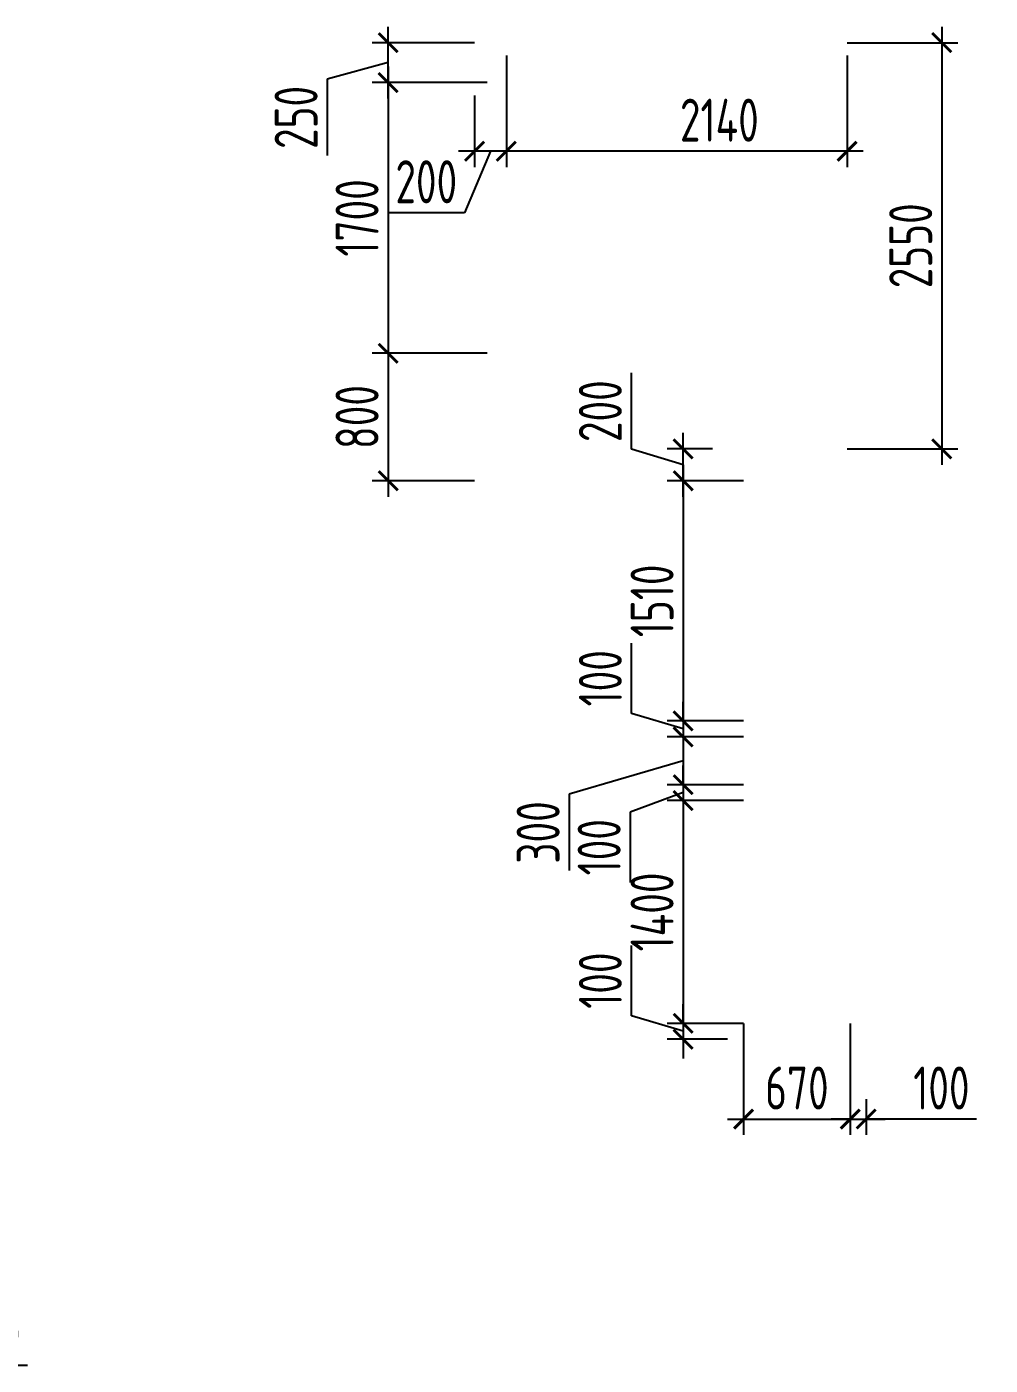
# Model space of a CAD drawing. Header units: millimetres. Extents: x -350007 to 535970, y -888 to 133718.
# Drawn here: x -52368 to -46317, y 119048 to 127451 of the extents above; entities that cross this region are included whole.
import ezdxf

# ---------------------------------------------------------------- set-up
doc = ezdxf.new("R2010")
doc.units = ezdxf.units.MM
doc.layers.add('АР_Размеры нов.', color=15, linetype='Continuous', lineweight=0)
doc.styles.add('ISOCPEUR', font='isocpeur.ttf', dxfattribs={"width": 0.7})
doc.dimstyles.new('R_100', dxfattribs={"dimtxt": 270, "dimasz": 120, "dimexe": 100, "dimexo": 0, "dimgap": 60, "dimtad": 1, "dimdec": 0, "dimrnd": 5, "dimzin": 0, "dimdsep": 46, "dimtxsty": 'ISOCPEUR', "dimblk": 'ARCHTICK', "dimcen": 0, "dimdle": 100, "dimclrd": 256, "dimclre": 256, "dimclrt": 256, "dimadec": 0, "dimazin": 0, "dimtfac": 2, "dimtdec": 0, "dimtofl": 0, "dimtmove": 1, "dimatfit": 3, "dimfxl": 1, "dimtvp": 3, "dimtolj": 1, "dimtzin": 0, "dimarcsym": 0})

# ---------------------------------------------------------------- blocks, each defined once
blk = doc.blocks.new('_ArchTick')
at = {"color": 0, "linetype": 'ByBlock', "const_width": 0.15}
blk.add_lwpolyline([(-0.5, -0.5), (0.5, 0.5)], dxfattribs=at)
blk = doc.blocks.new('*D2842')
at = {"layer": 'АР_Размеры нов.', "lineweight": -2, "ltscale": 100, "transparency": 16777216}
for p, q in [((-50098.1, 127200.7), (-50098.1, 125300.7)), ((-49475.8, 127100.7), (-50198.1, 127100.7)), ((-49475.8, 125400.7), (-50198.1, 125400.7))]:
    blk.add_line(p, q, dxfattribs=at)
at = {"layer": 'АР_Размеры нов.', "lineweight": -2, "ltscale": 100, "transparency": 16777216, "xscale": 120, "yscale": 120, "zscale": 120}
for p, rotation in [((-50098.1, 127100.7), 90), ((-50098.1, 125400.7), 270)]:
    blk.add_blockref('_ArchTick', p, dxfattribs=dict(at, rotation=rotation))
at = {"layer": 'АР_Размеры нов.', "ltscale": 100, "transparency": 16777216, "insert": (-50293.1, 126250.7), "char_height": 270, "attachment_point": 5, "rotation": 90, "style": 'ISOCPEUR'}
blk.add_mtext('\\A1;1700', dxfattribs=at)
blk = doc.blocks.new('*D2091')
at = {"layer": 'АР_Размеры нов.', "lineweight": -2, "ltscale": 500, "transparency": 16777216}
for p, q in [((-50098.1, 127000.7), (-50098.1, 127450.7)), ((-49555.8, 127350.7), (-50198.1, 127350.7)), ((-50098.1, 127225.7), (-50481, 127120.9)), ((-50481, 127120.9), (-50481, 126641.8)), ((-49475.8, 127100.7), (-50198.1, 127100.7))]:
    blk.add_line(p, q, dxfattribs=at)
at = {"layer": 'АР_Размеры нов.', "lineweight": -2, "ltscale": 500, "transparency": 16777216, "xscale": 120, "yscale": 120, "zscale": 120}
for p, rotation in [((-50098.1, 127350.7), 90), ((-50098.1, 127100.7), 270)]:
    blk.add_blockref('_ArchTick', p, dxfattribs=dict(at, rotation=rotation))
at = {"layer": 'АР_Размеры нов.', "lineweight": 13, "ltscale": 500, "transparency": 16777216, "insert": (-50676, 126881.4), "char_height": 270, "attachment_point": 5, "rotation": 90, "style": 'ISOCPEUR'}
blk.add_mtext('\\A1;250', dxfattribs=at)
blk = doc.blocks.new('*D2092')
at = {"layer": 'АР_Размеры нов.', "lineweight": -2, "ltscale": 500, "transparency": 16777216}
for p, q in [((-50098.1, 125500.7), (-50098.1, 124500.7)), ((-49475.8, 125400.7), (-50198.1, 125400.7)), ((-49555.8, 124600.7), (-50198.1, 124600.7))]:
    blk.add_line(p, q, dxfattribs=at)
at = {"layer": 'АР_Размеры нов.', "lineweight": -2, "ltscale": 500, "transparency": 16777216, "xscale": 120, "yscale": 120, "zscale": 120}
for p, rotation in [((-50098.1, 125400.7), 90), ((-50098.1, 124600.7), 270)]:
    blk.add_blockref('_ArchTick', p, dxfattribs=dict(at, rotation=rotation))
at = {"layer": 'АР_Размеры нов.', "lineweight": 13, "ltscale": 500, "transparency": 16777216, "insert": (-50293.1, 125000.7), "char_height": 270, "attachment_point": 5, "rotation": 90, "style": 'ISOCPEUR'}
blk.add_mtext('\\A1;800', dxfattribs=at)
blk = doc.blocks.new('*D2093')
at = {"layer": 'АР_Размеры нов.', "lineweight": -2, "ltscale": 500, "transparency": 16777216}
for p, q in [((-49355.8, 127269.3), (-49355.8, 126569.3)), ((-47215.8, 127269.3), (-47215.8, 126569.3)), ((-47115.8, 126669.3), (-49455.8, 126669.3))]:
    blk.add_line(p, q, dxfattribs=at)
at = {"layer": 'АР_Размеры нов.', "lineweight": -2, "ltscale": 500, "transparency": 16777216, "xscale": 120, "yscale": 120, "zscale": 120, "rotation": 180}
blk.add_blockref('_ArchTick', (-49355.8, 126669.3), dxfattribs=at)
at = {"layer": 'АР_Размеры нов.', "lineweight": -2, "ltscale": 500, "transparency": 16777216, "xscale": 120, "yscale": 120, "zscale": 120}
blk.add_blockref('_ArchTick', (-47215.8, 126669.3), dxfattribs=at)
at = {"layer": 'АР_Размеры нов.', "lineweight": 13, "ltscale": 500, "transparency": 16777216, "insert": (-48018, 126864.3), "char_height": 270, "attachment_point": 5, "style": 'ISOCPEUR'}
blk.add_mtext('\\A1;2140', dxfattribs=at)
blk = doc.blocks.new('*D2094')
at = {"layer": 'АР_Размеры нов.', "lineweight": -2, "ltscale": 500, "transparency": 16777216}
for p, q in [((-49355.8, 127269.3), (-49355.8, 126569.3)), ((-49555.8, 127019.3), (-49555.8, 126569.3)), ((-49255.8, 126669.3), (-49655.8, 126669.3)), ((-49455.8, 126669.3), (-49619, 126282.5)), ((-49619, 126282.5), (-50098.1, 126282.5))]:
    blk.add_line(p, q, dxfattribs=at)
at = {"layer": 'АР_Размеры нов.', "lineweight": -2, "ltscale": 500, "transparency": 16777216, "xscale": 120, "yscale": 120, "zscale": 120, "rotation": 180}
blk.add_blockref('_ArchTick', (-49555.8, 126669.3), dxfattribs=at)
at = {"layer": 'АР_Размеры нов.', "lineweight": -2, "ltscale": 500, "transparency": 16777216, "xscale": 120, "yscale": 120, "zscale": 120}
blk.add_blockref('_ArchTick', (-49355.8, 126669.3), dxfattribs=at)
at = {"layer": 'АР_Размеры нов.', "lineweight": 13, "ltscale": 500, "transparency": 16777216, "insert": (-49858.5, 126477.5), "char_height": 270, "attachment_point": 5, "style": 'ISOCPEUR'}
blk.add_mtext('\\A1;200', dxfattribs=at)
blk = doc.blocks.new('*D2095')
at = {"layer": 'АР_Размеры нов.', "lineweight": -2, "ltscale": 500, "transparency": 16777216}
for p, q in [((-48245.5, 124700.7), (-48245.5, 122992.8)), ((-47865.8, 124600.7), (-48345.5, 124600.7)), ((-47865.8, 123092.8), (-48345.5, 123092.8))]:
    blk.add_line(p, q, dxfattribs=at)
at = {"layer": 'АР_Размеры нов.', "lineweight": -2, "ltscale": 500, "transparency": 16777216, "xscale": 120, "yscale": 120, "zscale": 120}
for p, rotation in [((-48245.5, 124600.7), 90), ((-48245.5, 123092.8), 270)]:
    blk.add_blockref('_ArchTick', p, dxfattribs=dict(at, rotation=rotation))
at = {"layer": 'АР_Размеры нов.', "lineweight": 13, "ltscale": 500, "transparency": 16777216, "insert": (-48440.5, 123846.7), "char_height": 270, "attachment_point": 5, "rotation": 90, "style": 'ISOCPEUR'}
blk.add_mtext('\\A1;1510', dxfattribs=at)
blk = doc.blocks.new('*D2096')
at = {"layer": 'АР_Размеры нов.', "lineweight": -2, "ltscale": 500, "transparency": 16777216}
for p, q in [((-48570.5, 123140.3), (-48570.5, 123581.6)), ((-48245.5, 123092.8), (-48245.5, 123212.8)), ((-48245.5, 123042.8), (-48570.5, 123140.3)), ((-47865.8, 123092.8), (-48345.5, 123092.8)), ((-48245.5, 123092.8), (-48245.5, 122992.8)), ((-47865.8, 122992.8), (-48345.5, 122992.8)), ((-48245.5, 122992.8), (-48245.5, 122872.8))]:
    blk.add_line(p, q, dxfattribs=at)
at = {"layer": 'АР_Размеры нов.', "lineweight": -2, "ltscale": 500, "transparency": 16777216, "xscale": 120, "yscale": 120, "zscale": 120}
for p, rotation in [((-48245.5, 123092.8), 270), ((-48245.5, 122992.8), 90)]:
    blk.add_blockref('_ArchTick', p, dxfattribs=dict(at, rotation=rotation))
at = {"layer": 'АР_Размеры нов.', "lineweight": 13, "ltscale": 500, "transparency": 16777216, "insert": (-48765.5, 123360.9), "char_height": 270, "attachment_point": 5, "rotation": 90, "style": 'ISOCPEUR'}
blk.add_mtext('\\A1;100', dxfattribs=at)
blk = doc.blocks.new('*D2097')
at = {"layer": 'АР_Размеры нов.', "lineweight": -2, "ltscale": 500, "transparency": 16777216}
for p, q in [((-48245.5, 123092.8), (-48245.5, 122592.8)), ((-47865.8, 122992.8), (-48345.5, 122992.8)), ((-48245.5, 122842.8), (-48961, 122632.4)), ((-47865.8, 122692.8), (-48345.5, 122692.8)), ((-48961, 122632.4), (-48961, 122153.3))]:
    blk.add_line(p, q, dxfattribs=at)
at = {"layer": 'АР_Размеры нов.', "lineweight": -2, "ltscale": 500, "transparency": 16777216, "xscale": 120, "yscale": 120, "zscale": 120}
for p, rotation in [((-48245.5, 122992.8), 90), ((-48245.5, 122692.8), 270)]:
    blk.add_blockref('_ArchTick', p, dxfattribs=dict(at, rotation=rotation))
at = {"layer": 'АР_Размеры нов.', "lineweight": 13, "ltscale": 500, "transparency": 16777216, "insert": (-49156, 122392.9), "char_height": 270, "attachment_point": 5, "rotation": 90, "style": 'ISOCPEUR'}
blk.add_mtext('\\A1;300', dxfattribs=at)
blk = doc.blocks.new('*D2098')
at = {"layer": 'АР_Размеры нов.', "lineweight": -2, "ltscale": 500, "transparency": 16777216}
for p, q in [((-48245.5, 122692.8), (-48245.5, 122812.8)), ((-47865.8, 122692.8), (-48345.5, 122692.8)), ((-48245.5, 122692.8), (-48245.5, 122592.8)), ((-48245.5, 122642.8), (-48577.8, 122520.9)), ((-47865.8, 122592.8), (-48345.5, 122592.8)), ((-48245.5, 122592.8), (-48245.5, 122472.8)), ((-48577.8, 122520.9), (-48577.8, 122079.6))]:
    blk.add_line(p, q, dxfattribs=at)
at = {"layer": 'АР_Размеры нов.', "lineweight": -2, "ltscale": 500, "transparency": 16777216, "xscale": 120, "yscale": 120, "zscale": 120}
for p, rotation in [((-48245.5, 122692.8), 270), ((-48245.5, 122592.8), 90)]:
    blk.add_blockref('_ArchTick', p, dxfattribs=dict(at, rotation=rotation))
at = {"layer": 'АР_Размеры нов.', "lineweight": 13, "ltscale": 500, "transparency": 16777216, "insert": (-48772.8, 122300.2), "char_height": 270, "attachment_point": 5, "rotation": 90, "style": 'ISOCPEUR'}
blk.add_mtext('\\A1;100', dxfattribs=at)
blk = doc.blocks.new('*D2099')
at = {"layer": 'АР_Размеры нов.', "lineweight": -2, "ltscale": 500, "transparency": 16777216}
for p, q in [((-48245.5, 122692.8), (-48245.5, 121094.6)), ((-47865.8, 122592.8), (-48345.5, 122592.8)), ((-47865.8, 121194.6), (-48345.5, 121194.6))]:
    blk.add_line(p, q, dxfattribs=at)
at = {"layer": 'АР_Размеры нов.', "lineweight": -2, "ltscale": 500, "transparency": 16777216, "xscale": 120, "yscale": 120, "zscale": 120}
for p, rotation in [((-48245.5, 122592.8), 90), ((-48245.5, 121194.6), 270)]:
    blk.add_blockref('_ArchTick', p, dxfattribs=dict(at, rotation=rotation))
at = {"layer": 'АР_Размеры нов.', "lineweight": 13, "ltscale": 500, "transparency": 16777216, "insert": (-48440.5, 121893.7), "char_height": 270, "attachment_point": 5, "rotation": 90, "style": 'ISOCPEUR'}
blk.add_mtext('\\A1;1400', dxfattribs=at)
blk = doc.blocks.new('*D2100')
at = {"layer": 'АР_Размеры нов.', "lineweight": -2, "ltscale": 500, "transparency": 16777216}
for p, q in [((-48570.5, 121242.1), (-48570.5, 121683.4)), ((-48245.5, 121194.6), (-48245.5, 121314.6)), ((-48245.5, 121144.6), (-48570.5, 121242.1)), ((-47865.8, 121194.6), (-48345.5, 121194.6)), ((-48245.5, 121194.6), (-48245.5, 121094.6)), ((-47965.8, 121094.6), (-48345.5, 121094.6)), ((-48245.5, 121094.6), (-48245.5, 120974.6))]:
    blk.add_line(p, q, dxfattribs=at)
at = {"layer": 'АР_Размеры нов.', "lineweight": -2, "ltscale": 500, "transparency": 16777216, "xscale": 120, "yscale": 120, "zscale": 120}
for p, rotation in [((-48245.5, 121194.6), 270), ((-48245.5, 121094.6), 90)]:
    blk.add_blockref('_ArchTick', p, dxfattribs=dict(at, rotation=rotation))
at = {"layer": 'АР_Размеры нов.', "lineweight": 13, "ltscale": 500, "transparency": 16777216, "insert": (-48765.5, 121462.8), "char_height": 270, "attachment_point": 5, "rotation": 90, "style": 'ISOCPEUR'}
blk.add_mtext('\\A1;100', dxfattribs=at)
blk = doc.blocks.new('*D2101')
at = {"layer": 'АР_Размеры нов.', "lineweight": -2, "ltscale": 500, "transparency": 16777216}
for p, q in [((-47865.8, 121194.6), (-47865.8, 120493.7)), ((-47195.9, 121194.6), (-47195.9, 120493.7)), ((-47965.8, 120593.7), (-47095.9, 120593.7))]:
    blk.add_line(p, q, dxfattribs=at)
at = {"layer": 'АР_Размеры нов.', "lineweight": -2, "ltscale": 500, "transparency": 16777216, "xscale": 120, "yscale": 120, "zscale": 120, "rotation": 180}
blk.add_blockref('_ArchTick', (-47865.8, 120593.7), dxfattribs=at)
at = {"layer": 'АР_Размеры нов.', "lineweight": -2, "ltscale": 500, "transparency": 16777216, "xscale": 120, "yscale": 120, "zscale": 120}
blk.add_blockref('_ArchTick', (-47195.9, 120593.7), dxfattribs=at)
at = {"layer": 'АР_Размеры нов.', "lineweight": 13, "ltscale": 500, "transparency": 16777216, "insert": (-47530.8, 120788.7), "char_height": 270, "attachment_point": 5, "style": 'ISOCPEUR'}
blk.add_mtext('\\A1;670', dxfattribs=at)
blk = doc.blocks.new('*D2102')
at = {"layer": 'АР_Размеры нов.', "lineweight": -2, "ltscale": 500, "transparency": 16777216}
for p, q in [((-53095.8, 124800.7), (-53095.8, 125263.9)), ((-52995.8, 124800.7), (-52995.8, 125263.9)), ((-53095.8, 125163.9), (-53215.8, 125163.9)), ((-52995.8, 125163.9), (-52875.8, 125163.9))]:
    blk.add_line(p, q, dxfattribs=at)
at = {"layer": 'АР_Размеры нов.', "lineweight": -2, "ltscale": 500, "transparency": 16777216, "xscale": 120, "yscale": 120, "zscale": 120}
blk.add_blockref('_ArchTick', (-53095.8, 125163.9), dxfattribs=at)
at = {"layer": 'АР_Размеры нов.', "lineweight": -2, "ltscale": 500, "transparency": 16777216, "xscale": 120, "yscale": 120, "zscale": 120, "rotation": 180}
blk.add_blockref('_ArchTick', (-52995.8, 125163.9), dxfattribs=at)
at = {"layer": 'АР_Размеры нов.', "lineweight": 13, "ltscale": 500, "transparency": 16777216, "insert": (-52588.2, 125322.3), "char_height": 270, "attachment_point": 5, "style": 'ISOCPEUR'}
blk.add_mtext('\\A1;100', dxfattribs=at)
blk = doc.blocks.new('*D2237')
at = {"layer": 'АР_Размеры нов.', "lineweight": -2, "ltscale": 500, "transparency": 16777216}
for p, q in [((-53095.8, 119930.7), (-53095.8, 119348.4)), ((-52995.8, 119930.7), (-52995.8, 119348.4)), ((-53095.8, 119448.4), (-53215.8, 119448.4)), ((-53095.8, 119448.4), (-52995.8, 119448.4)), ((-53045.8, 119448.4), (-52804.8, 119048.4)), ((-52995.8, 119448.4), (-52875.8, 119448.4)), ((-52804.8, 119048.4), (-52363.5, 119048.4))]:
    blk.add_line(p, q, dxfattribs=at)
at = {"layer": 'АР_Размеры нов.', "lineweight": -2, "ltscale": 500, "transparency": 16777216, "xscale": 120, "yscale": 120, "zscale": 120}
blk.add_blockref('_ArchTick', (-53095.8, 119448.4), dxfattribs=at)
at = {"layer": 'АР_Размеры нов.', "lineweight": -2, "ltscale": 500, "transparency": 16777216, "xscale": 120, "yscale": 120, "zscale": 120, "rotation": 180}
blk.add_blockref('_ArchTick', (-52995.8, 119448.4), dxfattribs=at)
at = {"layer": 'АР_Размеры нов.', "lineweight": 13, "ltscale": 500, "transparency": 16777216, "insert": (-52584.2, 119243.4), "char_height": 270, "attachment_point": 5, "style": 'ISOCPEUR'}
blk.add_mtext('\\A1;100', dxfattribs=at)
blk = doc.blocks.new('*D2238')
at = {"layer": 'АР_Размеры нов.', "lineweight": -2, "ltscale": 500, "transparency": 16777216}
for p, q in [((-47195.9, 120718.7), (-47195.9, 120493.7)), ((-47095.8, 120718.7), (-47095.8, 120493.7)), ((-47195.9, 120593.7), (-47315.9, 120593.7)), ((-47195.9, 120593.7), (-47095.8, 120593.7)), ((-47095.8, 120593.7), (-46975.8, 120593.7)), ((-46402.7, 120593.7), (-47095.8, 120593.7))]:
    blk.add_line(p, q, dxfattribs=at)
at = {"layer": 'АР_Размеры нов.', "lineweight": -2, "ltscale": 500, "transparency": 16777216, "xscale": 120, "yscale": 120, "zscale": 120}
blk.add_blockref('_ArchTick', (-47195.9, 120593.7), dxfattribs=at)
at = {"layer": 'АР_Размеры нов.', "lineweight": -2, "ltscale": 500, "transparency": 16777216, "xscale": 120, "yscale": 120, "zscale": 120, "rotation": 180}
blk.add_blockref('_ArchTick', (-47095.8, 120593.7), dxfattribs=at)
at = {"layer": 'АР_Размеры нов.', "lineweight": 13, "ltscale": 500, "transparency": 16777216, "insert": (-46623.4, 120788.7), "char_height": 270, "attachment_point": 5, "style": 'ISOCPEUR'}
blk.add_mtext('\\A1;100', dxfattribs=at)
blk = doc.blocks.new('*D2298')
at = {"layer": 'АР_Размеры нов.', "lineweight": -2, "ltscale": 500, "transparency": 16777216}
for p, q in [((-48570.5, 124798.2), (-48570.5, 125277.3)), ((-48245.5, 124500.7), (-48245.5, 124900.7)), ((-48245.5, 124700.7), (-48570.5, 124798.2)), ((-48061.8, 124800.7), (-48345.5, 124800.7)), ((-47865.8, 124600.7), (-48345.5, 124600.7))]:
    blk.add_line(p, q, dxfattribs=at)
at = {"layer": 'АР_Размеры нов.', "lineweight": -2, "ltscale": 500, "transparency": 16777216, "xscale": 120, "yscale": 120, "zscale": 120}
for p, rotation in [((-48245.5, 124800.7), 90), ((-48245.5, 124600.7), 270)]:
    blk.add_blockref('_ArchTick', p, dxfattribs=dict(at, rotation=rotation))
at = {"layer": 'АР_Размеры нов.', "lineweight": 13, "ltscale": 500, "transparency": 16777216, "insert": (-48765.5, 125037.7), "char_height": 270, "attachment_point": 5, "rotation": 90, "style": 'ISOCPEUR'}
blk.add_mtext('\\A1;200', dxfattribs=at)
blk = doc.blocks.new('*D3319')
at = {"layer": 'АР_Размеры нов.', "lineweight": -2, "transparency": 16777216}
for p, q in [((-46621.3, 127450.7), (-46621.3, 124700.7)), ((-47215.8, 127350.7), (-46521.3, 127350.7)), ((-47215.8, 124800.7), (-46521.3, 124800.7))]:
    blk.add_line(p, q, dxfattribs=at)
at = {"layer": 'АР_Размеры нов.', "lineweight": -2, "transparency": 16777216, "xscale": 120, "yscale": 120, "zscale": 120}
for p, rotation in [((-46621.3, 127350.7), 90), ((-46621.3, 124800.7), 270)]:
    blk.add_blockref('_ArchTick', p, dxfattribs=dict(at, rotation=rotation))
at = {"layer": 'АР_Размеры нов.', "transparency": 16777216, "insert": (-46816.3, 126075.7), "char_height": 270, "attachment_point": 5, "rotation": 90, "style": 'ISOCPEUR'}
blk.add_mtext('\\A1;2550', dxfattribs=at)

msp = doc.modelspace()

# ---------------------------------------------------------------- dimensions: what is measured, and where the dimension line sits
at = {"layer": 'АР_Размеры нов.', "lineweight": 13, "ltscale": 500}
for base, p1, p2, override, picture, middle in [((-50098.1, 127350.7), (-49475.8, 127100.7), (-49555.8, 127350.7), {"dimpost": '\\X', "dimfxl": 300, "dimarcsym": 1}, '*D2091', (-50481, 127060.9)), ((-48245.5, 122692.8), (-47865.8, 122992.8), (-47865.8, 122692.8), {"dimpost": '\\X'}, '*D2097', (-48961, 122572.4)), ((-48245.5, 122592.8), (-47865.8, 122692.8), (-47865.8, 122592.8), {"dimpost": '\\X'}, '*D2098', (-48577.8, 122460.9))]:
    dim = msp.add_linear_dim(base=base, p1=p1, p2=p2, angle=90, dimstyle='R_100', override=override, dxfattribs=at)
    dim.commit()
    dim.dimension.update_dxf_attribs({"geometry": picture, "text_midpoint": middle, "dimtype": 160})
at = {"layer": 'АР_Размеры нов.'}
dim = msp.add_linear_dim(base=(-46621.3, 124800.7), p1=(-47215.8, 127350.7), p2=(-47215.8, 124800.7), angle=90, dimstyle='R_100', override={"dimpost": '\\X'}, dxfattribs=at)
dim.commit()
dim.dimension.update_dxf_attribs({"geometry": '*D3319', "text_midpoint": (-46816.3, 126075.7)})
at = {"layer": 'АР_Размеры нов.', "lineweight": 13, "ltscale": 500}
for base, p1, p2, override, picture, middle in [((-49555.8, 126669.3), (-49355.8, 127269.3), (-49555.8, 127019.3), {"dimpost": '\\X'}, '*D2094', (-49679, 126282.5)), ((-49355.8, 126669.3), (-47215.8, 127269.3), (-49355.8, 127269.3), {"dimpost": '\\X'}, '*D2093', (-48018, 126669.3)), ((-52995.8, 125163.9), (-53095.8, 124800.7), (-52995.8, 124800.7), {"dimpost": '\\X', "dimfxl": 300, "dimarcsym": 1}, '*D2102', (-52588.2, 125127.3)), ((-47095.8, 120593.7), (-47195.9, 120718.7), (-47095.8, 120718.7), {"dimpost": '\\X'}, '*D2238', (-46623.4, 120590.9)), ((-52995.8, 119448.4), (-53095.8, 119930.7), (-52995.8, 119930.7), {"dimpost": '\\X'}, '*D2237', (-52744.8, 119048.4))]:
    dim = msp.add_linear_dim(base=base, p1=p1, p2=p2, dimstyle='R_100', override=override, dxfattribs=at)
    dim.commit()
    dim.dimension.update_dxf_attribs({"geometry": picture, "text_midpoint": middle, "dimtype": 160})
at = {"layer": 'АР_Размеры нов.', "ltscale": 100}
dim = msp.add_linear_dim(base=(-50098.1, 125400.7), p1=(-49475.8, 127100.7), p2=(-49475.8, 125400.7), angle=90, dimstyle='R_100', override={"dimpost": '\\X', "dimfxl": 300, "dimarcsym": 1}, dxfattribs=at)
dim.commit()
dim.dimension.update_dxf_attribs({"geometry": '*D2842', "text_midpoint": (-50293.1, 126250.7)})
at = {"layer": 'АР_Размеры нов.', "lineweight": 13, "ltscale": 500}
for base, p1, p2, override, picture, middle in [((-50098.1, 124600.7), (-49475.8, 125400.7), (-49555.8, 124600.7), {"dimpost": '\\X', "dimfxl": 300, "dimarcsym": 1}, '*D2092', (-50293.1, 125000.7)), ((-48245.5, 124800.7), (-47865.8, 124600.7), (-48061.8, 124800.7), {"dimpost": '\\X'}, '*D2298', (-48765.5, 124858.2)), ((-48245.5, 123092.8), (-47865.8, 124600.7), (-47865.8, 123092.8), {"dimpost": '\\X'}, '*D2095', (-48440.5, 123846.7)), ((-48245.5, 122992.8), (-47865.8, 123092.8), (-47865.8, 122992.8), {"dimpost": '\\X'}, '*D2096', (-48765.5, 123200.3)), ((-48245.5, 121194.6), (-47865.8, 122592.8), (-47865.8, 121194.6), {"dimpost": '\\X'}, '*D2099', (-48440.5, 121893.7)), ((-48245.5, 121094.6), (-47865.8, 121194.6), (-47965.8, 121094.6), {"dimpost": '\\X'}, '*D2100', (-48765.5, 121302.1))]:
    dim = msp.add_linear_dim(base=base, p1=p1, p2=p2, angle=90, dimstyle='R_100', override=override, dxfattribs=at)
    dim.commit()
    dim.dimension.update_dxf_attribs({"geometry": picture, "text_midpoint": middle})
dim = msp.add_linear_dim(base=(-47195.9, 120593.7), p1=(-47865.8, 121194.6), p2=(-47195.9, 121194.6), dimstyle='R_100', override={"dimpost": '\\X'}, dxfattribs=at)
dim.commit()
dim.dimension.update_dxf_attribs({"geometry": '*D2101', "text_midpoint": (-47530.8, 120788.7)})

doc.saveas('drawing.dxf')
